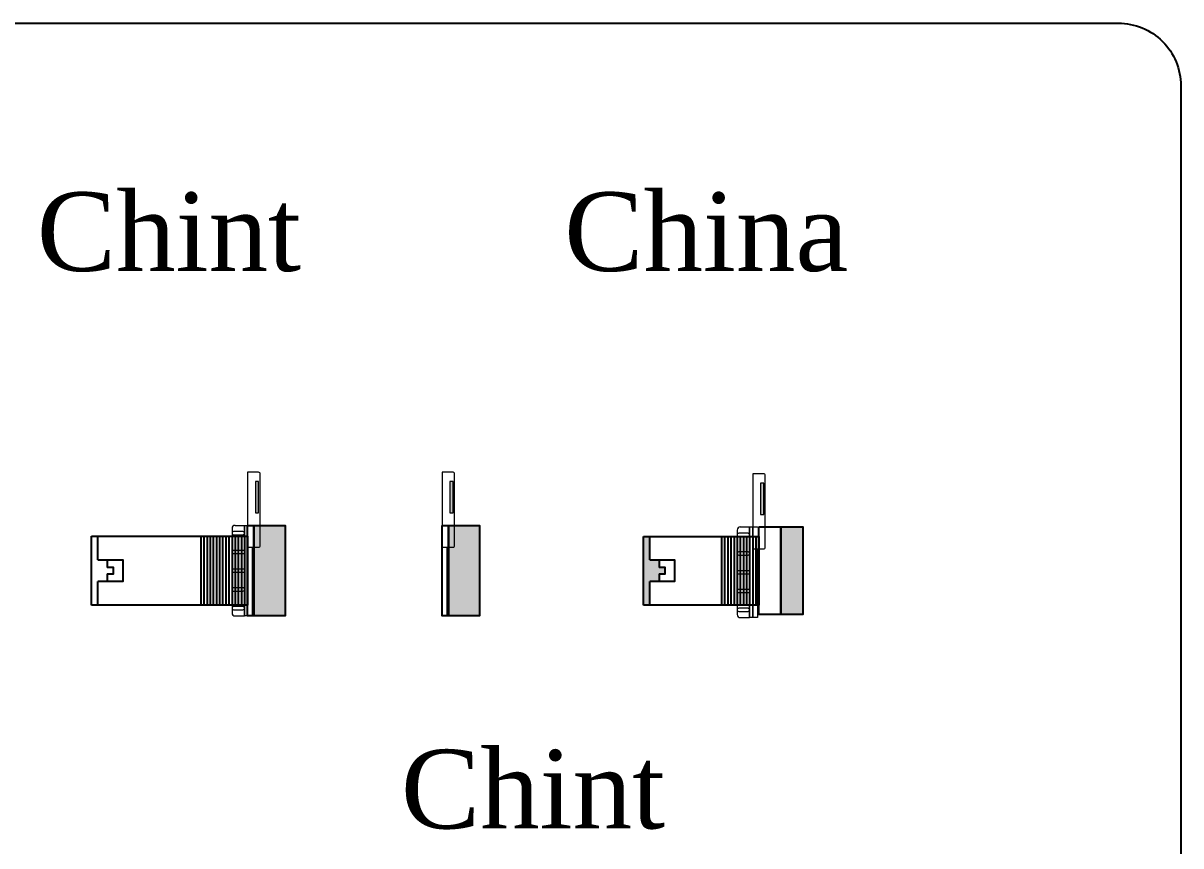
# Model space of a CAD drawing. Header units: millimetres. Extents: x 11159 to 13159, y 87995 to 88515.
# Drawn here: x 12788.6 to 13159.2, y 88251.4 to 88514.7 of the extents above; entities that cross this region are included whole.
import ezdxf

# ---------------------------------------------------------------- set-up
doc = ezdxf.new("R2010")
doc.units = ezdxf.units.MM
doc.layers.add('1-EMC-ACESS', color=4, linetype='Continuous')
doc.styles.add('arial', font='arial.ttf')

# ---------------------------------------------------------------- blocks, each defined once
blk = doc.blocks.new('A$C6A154FF8')
for points in [[(51, 28), (44, 28), (44, 0), (51, 0)], [(0, 3), (2, 3), (2, 10.5), (5, 10.5), (5, 13), (7, 13), (7, 15), (5, 15), (5, 17.5), (2, 17.5), (2, 25), (0, 25)]]:
    blk.add_hatch(color=1).paths.add_polyline_path(points)
at = {"color": 7}
for p, q in [((0, 25), (37, 25)), ((0, 3), (0, 25)), ((2, 17.5), (2, 25)), ((25, 25), (25, 3)), ((26, 25), (26, 3)), ((27, 25), (27, 3)), ((28, 25), (28, 3)), ((29, 25), (29, 3)), ((30, 25), (30, 3)), ((31, 25), (31, 3)), ((32, 25), (32, 3)), ((33, 25), (33, 3)), ((34, 25), (34, 3)), ((35, 25), (35, 3)), ((36, 25), (36, 3)), ((37, 25), (37, 3)), ((5, 17.5), (5, 15)), ((5, 13), (5, 10.5)), ((2, 3), (2, 10.5)), ((37, 3), (0, 3))]:
    blk.add_line(p, q, dxfattribs=at)
for points in [[(37, 28), (44, 28), (44, 0), (37, 0)], [(44, 28), (51, 28), (51, 0), (44, 0)]]:
    blk.add_lwpolyline(points, close=True, dxfattribs=at)
for points in [[(0, 10.5), (0, 17.5)], [(2, 17.5), (10, 17.5), (10, 10.5), (2, 10.5)], [(5, 13), (7, 13), (7, 15), (5, 15)]]:
    blk.add_lwpolyline(points, dxfattribs=at)
blk = doc.blocks.new('A$C0C455160')
blk.add_hatch(color=1).paths.add_polyline_path([(62, 29), (52, 29), (52, 0), (62, 0)])
at = {"color": 7}
for p, q in [((0, 25.5), (50, 25.5)), ((0, 3.5), (0, 25.5)), ((2, 18), (2, 25.5)), ((35, 25.5), (35, 3.5)), ((36, 25.5), (36, 3.5)), ((37, 25.5), (37, 3.5)), ((38, 25.5), (38, 3.5)), ((39, 25.5), (39, 3.5)), ((40, 25.5), (40, 3.5)), ((41, 25.5), (41, 3.5)), ((42, 25.5), (42, 3.5)), ((43, 25.5), (43, 3.5)), ((44, 25.5), (44, 3.5)), ((45, 25.5), (45, 3.5)), ((46, 25.5), (46, 3.5)), ((47, 25.5), (47, 3.5)), ((48, 25.5), (48, 3.5)), ((49, 25.5), (49, 3.5)), ((50, 25.5), (50, 3.5)), ((5, 18), (5, 15.5)), ((5, 13.5), (5, 11)), ((2, 3.5), (2, 11)), ((50, 3.5), (0, 3.5))]:
    blk.add_line(p, q, dxfattribs=at)
for points in [[(50, 29), (52, 29), (52, 0), (50, 0)], [(52, 29), (62, 29), (62, 0), (52, 0)]]:
    blk.add_lwpolyline(points, close=True, dxfattribs=at)
for points in [[(0, 11), (0, 18)], [(2, 18), (10, 18), (10, 11), (2, 11)], [(5, 13.5), (7, 13.5), (7, 15.5), (5, 15.5)]]:
    blk.add_lwpolyline(points, dxfattribs=at)
blk = doc.blocks.new('DCHINT')
at = {"lineweight": 9}
h = blk.add_hatch(color=7, dxfattribs=at)
h.set_gradient(color1=(168, 174, 189), color2=(174, 179, 194), one_color=1, tint=0.72, name='CYLINDER')
h.paths.add_polyline_path([(89160.08, 43721.44), (89161.08, 43721.44), (89161.08, 43731.44), (89160.08, 43731.44)])
for p, q in [((89152.58, 43716.41), (89152.58, 43689.41)), ((89153.58, 43717.41), (89156.58, 43717.41)), ((89156.58, 43717.41), (89156.58, 43688.41)), ((89153.58, 43688.41), (89156.58, 43688.41))]:
    blk.add_line(p, q, dxfattribs=at)
at = {"color": 7, "lineweight": 9}
blk.add_lwpolyline([(89157.58, 43710.41), (89161.08, 43710.41, 0.414214), (89161.58, 43710.91), (89161.58, 43733.91, 0.414214), (89161.08, 43734.41), (89157.58, 43734.41)], format="xyb", close=True, dxfattribs=at)
blk.add_lwpolyline([(89160.08, 43721.44), (89161.08, 43721.44), (89161.08, 43731.44), (89160.08, 43731.44)], close=True, dxfattribs=at)
at = {"lineweight": 9}
blk.add_lwpolyline([(89156.58, 43717.41), (89157.58, 43717.41), (89157.58, 43688.41), (89156.58, 43688.41)], close=True, dxfattribs=at)
at = {"color": 7, "lineweight": 9}
blk.add_lwpolyline([(89159.08, 43710.41), (89159.08, 43688.41), (89157.58, 43688.41), (89157.58, 43717.41), (89159.08, 43717.41), (89159.08, 43717.41)], dxfattribs=at)
at = {"lineweight": 9}
for points in [[(89156.58, 43714.91), (89156.58, 43714.91, 0.414214), (89156.08, 43715.41), (89153.08, 43715.41, 0.414214), (89152.58, 43714.91), (89152.58, 43714.91, 0.414214), (89153.08, 43714.41), (89156.08, 43714.41, 0.414214)], [(89156.58, 43708.91), (89156.58, 43708.91, 0.414214), (89156.08, 43709.41), (89153.08, 43709.41, 0.414214), (89152.58, 43708.91), (89152.58, 43708.91, 0.414214), (89153.08, 43708.41), (89156.08, 43708.41, 0.414214)], [(89156.58, 43702.91), (89156.58, 43702.91, 0.414214), (89156.08, 43703.41), (89153.08, 43703.41, 0.414214), (89152.58, 43702.91), (89152.58, 43702.91, 0.414214), (89153.08, 43702.41), (89156.08, 43702.41, 0.414214)], [(89156.58, 43696.91), (89156.58, 43696.91, 0.414214), (89156.08, 43697.41), (89153.08, 43697.41, 0.414214), (89152.58, 43696.91), (89152.58, 43696.91, 0.414214), (89153.08, 43696.41), (89156.08, 43696.41, 0.414214)], [(89156.58, 43690.91), (89156.58, 43690.91, 0.414214), (89156.08, 43691.41), (89153.08, 43691.41, 0.414214), (89152.58, 43690.91), (89152.58, 43690.91, 0.414214), (89153.08, 43690.41), (89156.08, 43690.41, 0.414214)]]:
    blk.add_lwpolyline(points, format="xyb", close=True, dxfattribs=at)
for centre, start, end in [((89153.58, 43716.41), 90, 180), ((89153.58, 43689.41), 180, 270)]:
    blk.add_arc(centre, 1, start, end, dxfattribs=at)
at = {"color": 7}
blk.add_blockref('A$C0C455160', (89107.58, 43688.41), dxfattribs=at)
blk = doc.blocks.new('MDPC')
at = {"lineweight": 9}
h = blk.add_hatch(color=7, dxfattribs=at)
h.set_gradient(color1=(168, 174, 189), color2=(174, 179, 194), one_color=1, tint=0.72, name='CYLINDER')
h.paths.add_polyline_path([(89222.36, 43721.44), (89223.36, 43721.44), (89223.36, 43731.44), (89222.36, 43731.44)])
blk.add_hatch(color=1).paths.add_polyline_path([(89231.86, 43717.41), (89221.86, 43717.41), (89221.86, 43688.41), (89231.86, 43688.41)])
at = {"color": 7, "lineweight": 9}
blk.add_lwpolyline([(89219.86, 43710.41), (89223.36, 43710.41, 0.414214), (89223.86, 43710.91), (89223.86, 43733.91, 0.414214), (89223.36, 43734.41), (89219.86, 43734.41)], format="xyb", close=True, dxfattribs=at)
blk.add_lwpolyline([(89222.36, 43721.44), (89223.36, 43721.44), (89223.36, 43731.44), (89222.36, 43731.44)], close=True, dxfattribs=at)
at = {"color": 7}
for points in [[(89219.86, 43717.41), (89221.86, 43717.41), (89221.86, 43688.41), (89219.86, 43688.41)], [(89221.86, 43717.41), (89231.86, 43717.41), (89231.86, 43688.41), (89221.86, 43688.41)]]:
    blk.add_lwpolyline(points, close=True, dxfattribs=at)
at = {"color": 7, "lineweight": 9}
blk.add_lwpolyline([(89221.36, 43710.41), (89221.36, 43688.41), (89219.86, 43688.41), (89219.86, 43717.41), (89221.36, 43717.41), (89221.36, 43717.41)], dxfattribs=at)

msp = doc.modelspace()

# ---------------------------------------------------------------- hatches: boundary and pattern name
at = {"lineweight": 9}
h = msp.add_hatch(color=7, dxfattribs=at)
h.set_gradient(color1=(168, 174, 189), color2=(174, 179, 194), one_color=1, tint=0.72, name='CYLINDER')
h.paths.add_polyline_path([(13024.65, 88357.51), (13025.65, 88357.51), (13025.65, 88367.51), (13024.65, 88367.51)])

# ---------------------------------------------------------------- linework, layer by layer
for p, q in [((13017.15, 88352.47), (13017.15, 88325.47)), ((13018.15, 88353.47), (13021.15, 88353.47)), ((13021.15, 88353.47), (13021.15, 88324.47)), ((13018.15, 88324.47), (13021.15, 88324.47))]:
    msp.add_line(p, q, dxfattribs=at)
at = {"color": 41}
msp.add_lwpolyline([(11802.1, 88514.74), (13139.21, 88514.74, -0.414214), (13159.21, 88494.74), (13159.21, 88014.74, -0.414214), (13139.21, 87994.74), (11802.1, 87994.74, -0.414214), (11782.1, 88014.74), (11782.1, 88494.74, -0.414214)], format="xyb", close=True, dxfattribs=at)
at = {"color": 7, "lineweight": 9}
msp.add_lwpolyline([(13022.15, 88346.47), (13025.65, 88346.47, 0.414214), (13026.15, 88346.97), (13026.15, 88369.97, 0.414214), (13025.65, 88370.47), (13022.15, 88370.47)], format="xyb", close=True, dxfattribs=at)
msp.add_lwpolyline([(13024.65, 88357.51), (13025.65, 88357.51), (13025.65, 88367.51), (13024.65, 88367.51)], close=True, dxfattribs=at)
at = {"lineweight": 9}
for points in [[(13021.15, 88350.97), (13021.15, 88350.97, 0.414214), (13020.65, 88351.47), (13017.65, 88351.47, 0.414214), (13017.15, 88350.97), (13017.15, 88350.97, 0.414214), (13017.65, 88350.47), (13020.65, 88350.47, 0.414214)], [(13021.15, 88344.97), (13021.15, 88344.97, 0.414214), (13020.65, 88345.47), (13017.65, 88345.47, 0.414214), (13017.15, 88344.97), (13017.15, 88344.97, 0.414214), (13017.65, 88344.47), (13020.65, 88344.47, 0.414214)], [(13021.15, 88338.97), (13021.15, 88338.97, 0.414214), (13020.65, 88339.47), (13017.65, 88339.47, 0.414214), (13017.15, 88338.97), (13017.15, 88338.97, 0.414214), (13017.65, 88338.47), (13020.65, 88338.47, 0.414214)], [(13021.15, 88332.97), (13021.15, 88332.97, 0.414214), (13020.65, 88333.47), (13017.65, 88333.47, 0.414214), (13017.15, 88332.97), (13017.15, 88332.97, 0.414214), (13017.65, 88332.47), (13020.65, 88332.47, 0.414214)], [(13021.15, 88326.97), (13021.15, 88326.97, 0.414214), (13020.65, 88327.47), (13017.65, 88327.47, 0.414214), (13017.15, 88326.97), (13017.15, 88326.97, 0.414214), (13017.65, 88326.47), (13020.65, 88326.47, 0.414214)]]:
    msp.add_lwpolyline(points, format="xyb", close=True, dxfattribs=at)
msp.add_lwpolyline([(13021.15, 88353.47), (13022.15, 88353.47), (13022.15, 88324.47), (13021.15, 88324.47)], close=True, dxfattribs=at)
at = {"color": 7, "lineweight": 9}
msp.add_lwpolyline([(13023.65, 88346.47), (13023.65, 88324.47), (13022.15, 88324.47), (13022.15, 88353.47), (13023.65, 88353.47), (13023.65, 88353.47)], dxfattribs=at)
at = {"lineweight": 9}
for centre, start, end in [((13018.15, 88352.47), 90, 180), ((13018.15, 88325.47), 180, 270)]:
    msp.add_arc(centre, 1, start, end, dxfattribs=at)

# ---------------------------------------------------------------- block references
at = {"color": 7, "lineweight": 9}
for name in ['DCHINT', 'MDPC']:
    msp.add_blockref(name, (-76297.15, 44636.57), dxfattribs=at)
at = {"color": 7}
msp.add_blockref('A$C6A154FF8', (12987.15, 88325.47), dxfattribs=at)

# ---------------------------------------------------------------- texts
at = {"layer": '1-EMC-ACESS', "color": 1, "linetype": 'ByBlock', "lineweight": -2, "char_height": 25.2, "width": 385.9629, "attachment_point": 2, "style": 'arial'}
for s, insert in [('{\\fTimes New Roman|b0|i0|c0|p18;\\C7;Chint}', (12835.22, 88460.62)), ('{\\fTimes New Roman|b0|i0|c0|p18;\\C7;China}', (13007.24, 88460.62)), ('{\\fTimes New Roman|b0|i0|c0|p18;\\C7;Chint}', (12951.79, 88282.19))]:
    msp.add_mtext(s, dxfattribs=dict(at, insert=insert))

doc.saveas('drawing.dxf')
